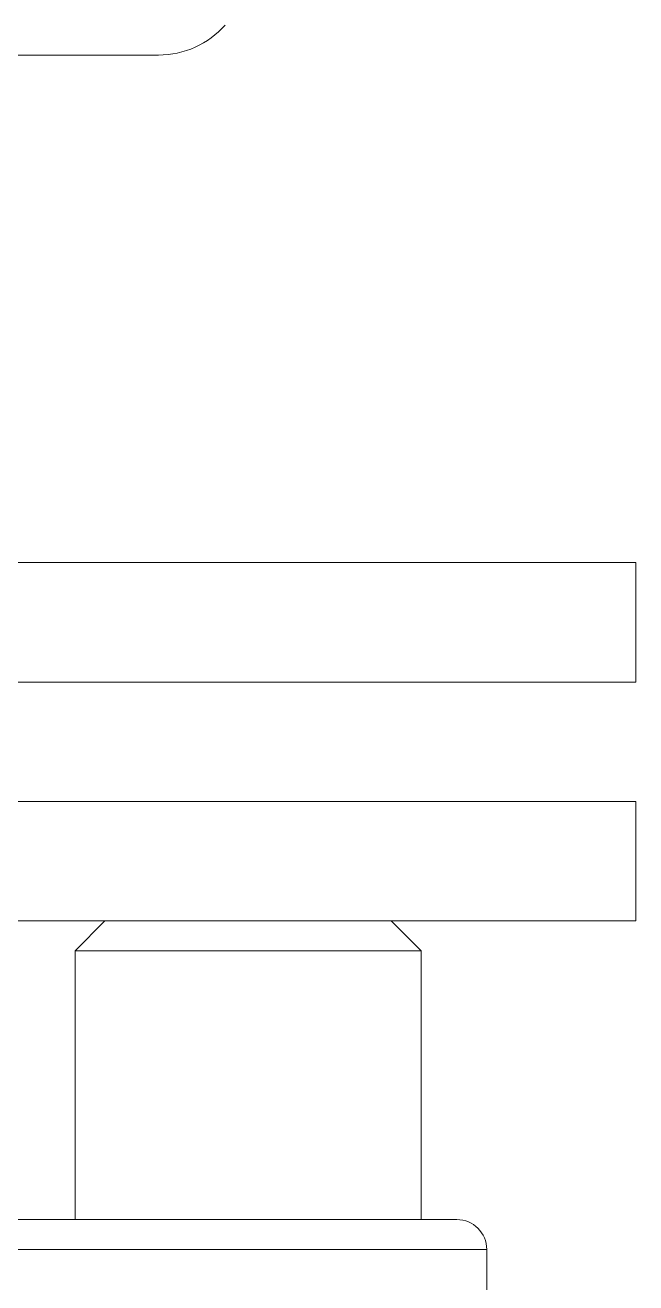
# Model space of a CAD drawing. Extents: x 2070 to 2860, y 0 to 579.
# Drawn here: x 2261.53 to 2271.77, y 251.99 to 273.05 of the extents above; entities that cross this region are included whole.
import ezdxf

# ---------------------------------------------------------------- set-up
doc = ezdxf.new("R2010")
doc.units = 0
doc.header["$LTSCALE"] = 10
doc.header["$MEASUREMENT"] = 0
doc.layers.add('1', color=7, linetype='CONTINUOUS')

msp = doc.modelspace()

# ---------------------------------------------------------------- linework, layer by layer
at = {"layer": '1', "color": 7, "linetype": 'Continuous', "lineweight": 18}
for p, q in [((2224.769, 272.546), (2263.769, 272.546)), ((2216.769, 264.046), (2271.769, 264.046)), ((2271.769, 262.046), (2271.769, 264.046)), ((2271.769, 262.046), (2216.769, 262.046)), ((2216.769, 260.046), (2271.769, 260.046)), ((2271.769, 258.046), (2271.769, 260.046)), ((2216.769, 258.046), (2271.769, 258.046)), ((2262.869, 258.046), (2262.369, 257.546)), ((2267.669, 258.046), (2268.169, 257.546)), ((2262.369, 257.546), (2262.369, 253.046)), ((2268.169, 257.546), (2262.369, 257.546)), ((2268.169, 257.546), (2268.169, 253.046)), ((2219.769, 253.046), (2268.769, 253.046)), ((2269.269, 247.046), (2269.269, 252.546))]:
    msp.add_line(p, q, dxfattribs=at)
at = {"layer": '1', "color": 7, "linetype": 'Continuous', "lineweight": 13}
msp.add_line((2269.269, 252.546), (2219.269, 252.546), dxfattribs=at)
at = {"layer": '1', "color": 7, "linetype": 'Continuous', "lineweight": 18}
for centre, radius, start, end in [((2263.769, 274.046), 1.5, 270, 318.1894), ((2268.769, 252.546), 0.5, 0, 90)]:
    msp.add_arc(centre, radius, start, end, dxfattribs=at)

doc.saveas('drawing.dxf')
